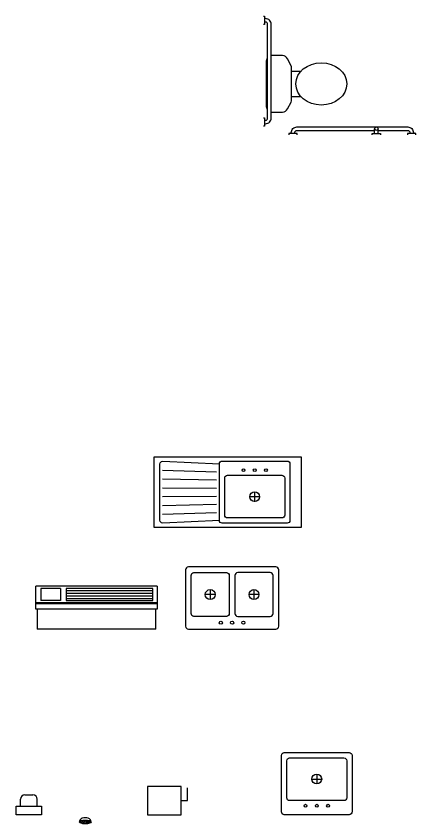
# Model space of a CAD drawing. Header units: inches. Extents: x -39 to 813, y -196 to 380.
# Drawn here: x 379.5 to 521.1, y 93.4 to 379.6 of the extents above; entities that cross this region are included whole.
import ezdxf

# ---------------------------------------------------------------- set-up
doc = ezdxf.new("R2010")
doc.units = ezdxf.units.IN
doc.header["$LTSCALE"] = 0.5
doc.header["$MEASUREMENT"] = 0
doc.layers.get('Defpoints').update_dxf_attribs({"color": 27})
doc.layers.add('AB-ELEC', color=210, linetype='Continuous')
doc.layers.add('AB-FIXT', color=1, linetype='Continuous')

# ---------------------------------------------------------------- blocks, each defined once
blk = doc.blocks.new('MeterBase')
for p, q in [((-1.44, 7), (1.44, 7)), ((-3, 3), (-3, 5.44)), ((3, 3), (3, 5.44))]:
    blk.add_line(p, q)
blk.add_lwpolyline([(-4.5, 0), (-4.5, 3), (4.5, 3), (4.5, 0)], close=True)
for centre, start, end in [((-1.44, 5.44), 90, 180), ((1.44, 5.44), 0, 90)]:
    blk.add_arc(centre, 1.56, start, end)
blk = doc.blocks.new('FDISC30_4')
for p, q in [((8.25, 5), (8.25, 9.5)), ((6, 5), (8.25, 5))]:
    blk.add_line(p, q)
blk.add_lwpolyline([(6, 10), (-6, 10), (-6, 0), (6, 0)], close=True)
blk = doc.blocks.new('PL-Sink_Sgl-25x22')
for p, q in [((0, 14.375), (0, 10.875)), ((-1.75, 12.625), (1.75, 12.625))]:
    blk.add_line(p, q)
for points in [[(11.5, 0), (-11.5, 0, -0.41421356), (-12.5, 1), (-12.5, 21, -0.41421356), (-11.5, 22), (11.5, 22, -0.41421356), (12.5, 21), (12.5, 1, -0.41421356)], [(9.625, 5), (-9.625, 5, -0.41421356), (-10.625, 6), (-10.625, 19.125, -0.41421356), (-9.625, 20.125), (9.625, 20.125, -0.41421356), (10.625, 19.125), (10.625, 6, -0.41421356)]]:
    blk.add_lwpolyline(points, format="xyb", close=True)
for centre, radius in [((0, 12.625), 1.75), ((-4, 3.1875), 0.5), ((0, 3.1875), 0.5), ((4, 3.1875), 0.5)]:
    blk.add_circle(centre, radius)
blk = doc.blocks.new('PTAC')
for p, q in [((-21.5, 9.25), (-21.5, 15.25)), ((21.5, 15.25), (-21.5, 15.25)), ((-12.79, 14.33), (-19.79, 14.33)), ((-19.79, 14.33), (-19.79, 10.16)), ((-12.79, 14.33), (-12.79, 10.16)), ((-10.79, 14.33), (-10.79, 10.16)), ((19.96, 14.33), (-10.79, 14.33)), ((19.96, 10.16), (19.96, 14.33)), ((21.5, 15.25), (21.5, 9.25)), ((-10.79, 13.63), (19.96, 13.63)), ((-10.79, 12.71), (19.96, 12.71)), ((-10.79, 11.78), (19.96, 11.78)), ((-21.5, 9), (-21.5, 9.25)), ((21.5, 9.25), (-21.5, 9.25)), ((-21.5, 7), (-21.5, 9)), ((21.5, 9), (-21.5, 9)), ((-12.79, 10.16), (-19.79, 10.16)), ((-10.79, 10.85), (19.96, 10.85)), ((-10.79, 10.16), (19.96, 10.16)), ((21.5, 9.25), (21.5, 9)), ((21.5, 9), (21.5, 7)), ((21.5, 7), (-21.5, 7)), ((-21, 7), (-21, 0)), ((21, 0), (21, 7)), ((21, 0), (-21, 0))]:
    blk.add_line(p, q)
blk = doc.blocks.new('PL-Sink_dbl-33x22')
for p, q in [((-6, 12.25), (-9.5, 12.25)), ((-7.75, 14), (-7.75, 10.5)), ((9.5, 12.25), (6, 12.25)), ((7.75, 14), (7.75, 10.5))]:
    blk.add_line(p, q)
for points in [[(-16.5, 21), (-16.5, 1, 0.414214), (-15.5, 0), (15.5, 0, 0.414214), (16.5, 1), (16.5, 21, 0.414214), (15.5, 22), (-15.5, 22, 0.414214)], [(-2, 20, -0.414214), (-1, 19), (-1, 5.5, -0.414214), (-2, 4.5), (-13.5, 4.5, -0.414214), (-14.5, 5.5), (-14.5, 19, -0.414214), (-13.5, 20)], [(14.5, 19, 0.414214), (13.5, 20), (2, 20, 0.414214), (1, 19), (1, 5.5, 0.414214), (2, 4.5), (13.5, 4.5, 0.414214), (14.5, 5.5)]]:
    blk.add_lwpolyline(points, format="xyb", close=True)
for centre, radius in [((-7.75, 12.25), 1.75), ((7.75, 12.25), 1.75), ((-4, 2.25), 0.562), ((0, 2.25), 0.562), ((4, 2.25), 0.562)]:
    blk.add_circle(centre, radius)
blk = doc.blocks.new('SinkW_DishDrain')
for p, q in [((-23.06, -4.68), (-3.94, -5.32)), ((-23.06, -7.81), (-3.94, -8.19)), ((-23.06, -10.94), (-3.94, -11.06)), ((-23.06, -14.06), (-3.94, -13.94)), ((11.31, -14.12), (7.81, -14.12)), ((9.56, -15.88), (9.56, -12.38)), ((-23.06, -17.19), (-3.94, -16.81)), ((-23.06, -20.32), (-3.94, -19.68))]:
    blk.add_line(p, q)
blk.add_lwpolyline([(-26.06, -25), (-26.06, 0), (26.06, 0), (26.06, -25)], close=True)
blk.add_lwpolyline([(-2.94, -22.5), (-23.02, -23.45, -0.428137), (-24.06, -22.45), (-24.06, -2.55, -0.428137), (-23.02, -1.55), (-2.94, -2.5)], format="xyb")
for points in [[(-1.94, -1.5), (21.06, -1.5, -0.414214), (22.06, -2.5), (22.06, -22.5, -0.414214), (21.06, -23.5), (-1.94, -23.5, -0.414214), (-2.94, -22.5), (-2.94, -2.5, -0.414214)], [(-0.06, -6.5), (19.19, -6.5, -0.414214), (20.19, -7.5), (20.19, -20.62, -0.414214), (19.19, -21.62), (-0.06, -21.62, -0.414214), (-1.06, -20.62), (-1.06, -7.5, -0.414214)]]:
    blk.add_lwpolyline(points, format="xyb", close=True)
for centre, radius in [((5.56, -4.69), 0.5), ((9.56, -4.69), 0.5), ((13.56, -4.69), 0.5), ((9.56, -14.12), 1.75)]:
    blk.add_circle(centre, radius)
blk = doc.blocks.new('A$C4FE32FB3')
blk.add_ellipse((0, 0.67), major_axis=(2.08, 0), ratio=0.720652, start_param=0, end_param=3.141593)
for centre, major_axis, ratio in [((0, 0.67), (2.08, 0), 0.321332), ((-1.26, 0.67), (0.391, 0), 0.321672), ((-0.63, 0.98), (0.391, 0), 0.321672), ((-0.63, 0.38), (0.391, 0), 0.321672), ((0, 0.67), (0.391, 0), 0.321298), ((0.63, 0.98), (0.391, 0), 0.321672)]:
    blk.add_ellipse(centre, major_axis=major_axis, ratio=ratio)
at = {"extrusion": (0, 0, -1)}
for centre in [(0.62, 0.38), (1.26, 0.67)]:
    blk.add_ellipse(centre, major_axis=(-0.391, 0), ratio=0.321672, dxfattribs=at)
blk = doc.blocks.new('W-C')
for p, q in [((-4.5, 10), (-4.5, 13.3)), ((4.5, 10), (4.5, 13.3))]:
    blk.add_line(p, q)
blk.add_lwpolyline([(5.53, 10), (-5.53, 10, 0.116434), (-6.42, 9.79), (-8.89, 8.55, 0.284079), (-10, 6.76), (-10, 3, 0.414214), (-8, 1), (8, 1, 0.414214), (10, 3), (10, 6.76, 0.284079), (8.89, 8.55), (6.42, 9.79, 0.116434)], format="xyb", close=True)
blk.add_ellipse((0, 20.5), major_axis=(0, 9), ratio=0.833333)
blk = doc.blocks.new('PL-GRABBAR36')
for points in [[(1.5, 0), (1.5, 0.38), (-1.5, 0.38), (-1.5, 0)], [(37.5, 0), (37.5, 0.38), (34.5, 0.38), (34.5, 0)]]:
    blk.add_lwpolyline(points)
for points in [[(-0.62, 0.38), (-0.62, 0.75, -0.414214), (1.38, 2.75), (34.62, 2.75, -0.414214), (36.62, 0.75), (36.62, 0.38)], [(0.62, 0.38), (0.62, 0.75, -0.414214), (1.38, 1.5), (34.62, 1.5, -0.414214), (35.38, 0.75), (35.38, 0.38)]]:
    blk.add_lwpolyline(points, format="xyb")
blk = doc.blocks.new('PL-GRABBAR42')
for points in [[(1.5, 0), (1.5, 0.38), (-1.5, 0.38), (-1.5, 0)], [(43.5, 0), (43.5, 0.38), (40.5, 0.38), (40.5, 0)]]:
    blk.add_lwpolyline(points)
for points in [[(-0.62, 0.38), (-0.62, 0.75, -0.414214), (1.38, 2.75), (40.62, 2.75, -0.414214), (42.62, 0.75), (42.62, 0.38)], [(0.62, 0.38), (0.62, 0.75, -0.414214), (1.38, 1.5), (40.62, 1.5, -0.414214), (41.38, 0.75), (41.38, 0.38)]]:
    blk.add_lwpolyline(points, format="xyb")
blk = doc.blocks.new('PL-GrabBars-wipeout')
at = {"layer": 'Defpoints'}
blk.add_point((0, 0), dxfattribs=at)
for points in [[(2.75, 22.5), (1.5, 22.5), (1.5, 5.87), (1.5, 5.83), (1.49, 5.78), (1.49, 5.73), (1.48, 5.69), (1.46, 5.64), (1.45, 5.6), (1.43, 5.56), (1.41, 5.51), (1.38, 5.47), (1.36, 5.43), (1.33, 5.4), (1.3, 5.36), (1.26, 5.33), (1.23, 5.3), (1.19, 5.27), (1.15, 5.24), (1.11, 5.22), (1.07, 5.2), (1.03, 5.18), (0.98, 5.16), (0.94, 5.15), (0.89, 5.14), (0.84, 5.13), (0.8, 5.13), (0.75, 5.12), (0.37, 5.12), (0.37, 3.87), (0.77, 3.87), (0.89, 3.88), (1.02, 3.89), (1.14, 3.91), (1.26, 3.94), (1.38, 3.98), (1.5, 4.02), (1.62, 4.07), (1.73, 4.13), (1.84, 4.2), (1.94, 4.27), (2.04, 4.34), (2.13, 4.43), (2.22, 4.52), (2.3, 4.61), (2.38, 4.71), (2.45, 4.82), (2.51, 4.93), (2.57, 5.04), (2.62, 5.15), (2.66, 5.27), (2.69, 5.39), (2.72, 5.52), (2.74, 5.64), (2.75, 5.77), (2.75, 5.87)], [(31.5, 2.75), (31.5, 1.5), (11.87, 1.5), (11.83, 1.5), (11.78, 1.49), (11.73, 1.49), (11.69, 1.48), (11.64, 1.46), (11.6, 1.45), (11.56, 1.43), (11.51, 1.41), (11.47, 1.38), (11.43, 1.36), (11.4, 1.33), (11.36, 1.3), (11.33, 1.26), (11.3, 1.23), (11.27, 1.19), (11.24, 1.15), (11.22, 1.11), (11.2, 1.07), (11.18, 1.03), (11.16, 0.98), (11.15, 0.94), (11.14, 0.89), (11.13, 0.84), (11.13, 0.8), (11.12, 0.75), (11.12, 0.37), (9.88, 0.37), (9.88, 0.77), (9.88, 0.89), (9.89, 1.02), (9.91, 1.14), (9.94, 1.26), (9.98, 1.38), (10.02, 1.5), (10.07, 1.62), (10.13, 1.73), (10.2, 1.84), (10.27, 1.94), (10.34, 2.04), (10.43, 2.13), (10.52, 2.22), (10.61, 2.3), (10.71, 2.38), (10.82, 2.45), (10.93, 2.51), (11.04, 2.57), (11.15, 2.62), (11.27, 2.66), (11.39, 2.69), (11.52, 2.72), (11.64, 2.74), (11.77, 2.75), (11.87, 2.75)]]:
    blk.add_wipeout(points)
for points in [[(2.75, 22.5), (1.5, 22.5), (1.5, 39.12), (1.5, 39.17), (1.49, 39.22), (1.49, 39.27), (1.48, 39.31), (1.46, 39.36), (1.45, 39.4), (1.43, 39.44), (1.41, 39.49), (1.38, 39.53), (1.36, 39.57), (1.33, 39.6), (1.3, 39.64), (1.26, 39.67), (1.23, 39.7), (1.19, 39.73), (1.15, 39.76), (1.11, 39.78), (1.07, 39.8), (1.03, 39.82), (0.98, 39.84), (0.94, 39.85), (0.89, 39.86), (0.84, 39.87), (0.8, 39.87), (0.75, 39.87), (0.37, 39.87), (0.37, 41.12), (0.77, 41.12), (0.89, 41.12), (1.02, 41.11), (1.14, 41.09), (1.26, 41.06), (1.38, 41.02), (1.5, 40.98), (1.62, 40.93), (1.73, 40.87), (1.84, 40.8), (1.94, 40.73), (2.04, 40.66), (2.13, 40.57), (2.22, 40.48), (2.3, 40.39), (2.38, 40.29), (2.45, 40.18), (2.51, 40.07), (2.57, 39.96), (2.62, 39.85), (2.66, 39.73), (2.69, 39.61), (2.72, 39.48), (2.74, 39.36), (2.75, 39.23), (2.75, 39.12)], [(31.5, 2.75), (31.5, 1.5), (51.12, 1.5), (51.17, 1.5), (51.22, 1.49), (51.27, 1.49), (51.31, 1.48), (51.36, 1.46), (51.4, 1.45), (51.44, 1.43), (51.49, 1.41), (51.53, 1.38), (51.57, 1.36), (51.6, 1.33), (51.64, 1.3), (51.67, 1.26), (51.7, 1.23), (51.73, 1.19), (51.76, 1.15), (51.78, 1.11), (51.8, 1.07), (51.82, 1.03), (51.84, 0.98), (51.85, 0.94), (51.86, 0.89), (51.87, 0.84), (51.87, 0.8), (51.88, 0.75), (51.88, 0.37), (53.12, 0.37), (53.12, 0.77), (53.12, 0.89), (53.11, 1.02), (53.09, 1.14), (53.06, 1.26), (53.02, 1.38), (52.98, 1.5), (52.93, 1.62), (52.87, 1.73), (52.8, 1.84), (52.73, 1.94), (52.66, 2.04), (52.57, 2.13), (52.48, 2.22), (52.39, 2.3), (52.29, 2.38), (52.18, 2.45), (52.07, 2.51), (51.96, 2.57), (51.85, 2.62), (51.73, 2.66), (51.61, 2.69), (51.48, 2.72), (51.36, 2.74), (51.23, 2.75), (51.12, 2.75)]]:
    blk.add_wipeout(points)
at = {"extrusion": (0, 0, -1), "zscale": -1, "rotation": 90}
blk.add_blockref('PL-GRABBAR36', (0, 4.5), dxfattribs=at)
blk.add_blockref('PL-GRABBAR42', (10.5, 0))
blk.add_wipeout([(39.37, 0.37), (39.37, 2.13), (40.62, 2.13), (40.62, 0.37)])
for p, q in [((39.37, 0.37), (39.37, 2.13)), ((40.62, 0.37), (40.62, 2.13))]:
    blk.add_line(p, q)
blk.add_lwpolyline([(38.5, 0), (38.5, 0.37), (41.5, 0.37), (41.5, 0)])
blk.add_circle((40, 2.13), 0.625)

msp = doc.modelspace()

# ---------------------------------------------------------------- block references
at = {"layer": 'AB-ELEC'}
for name, p in [('FDISC30_4', (432, 96.65519)), ('MeterBase', (384, 96.65519)), ('A$C4FE32FB3', (403.97848, 93.40802))]:
    msp.add_blockref(name, p, dxfattribs=at)
at = {"layer": 'AB-FIXT', "rotation": 270}
msp.add_blockref('W-C', (467.09768, 355.59991), dxfattribs=at)
at = {"layer": 'AB-FIXT'}
for name, p in [('SinkW_DishDrain', (454.45046, 223.43769)), ('PL-Sink_dbl-33x22', (455.99989, 162.42008)), ('PTAC', (407.99989, 162.42008)), ('PL-Sink_Sgl-25x22', (486, 96.65519))]:
    msp.add_blockref(name, p, dxfattribs=at)

# ---------------------------------------------------------------- next in the draw order: block references
msp.add_blockref('PL-GrabBars-wipeout', (467.09768, 337.59991), dxfattribs=at)

doc.saveas('drawing.dxf')
